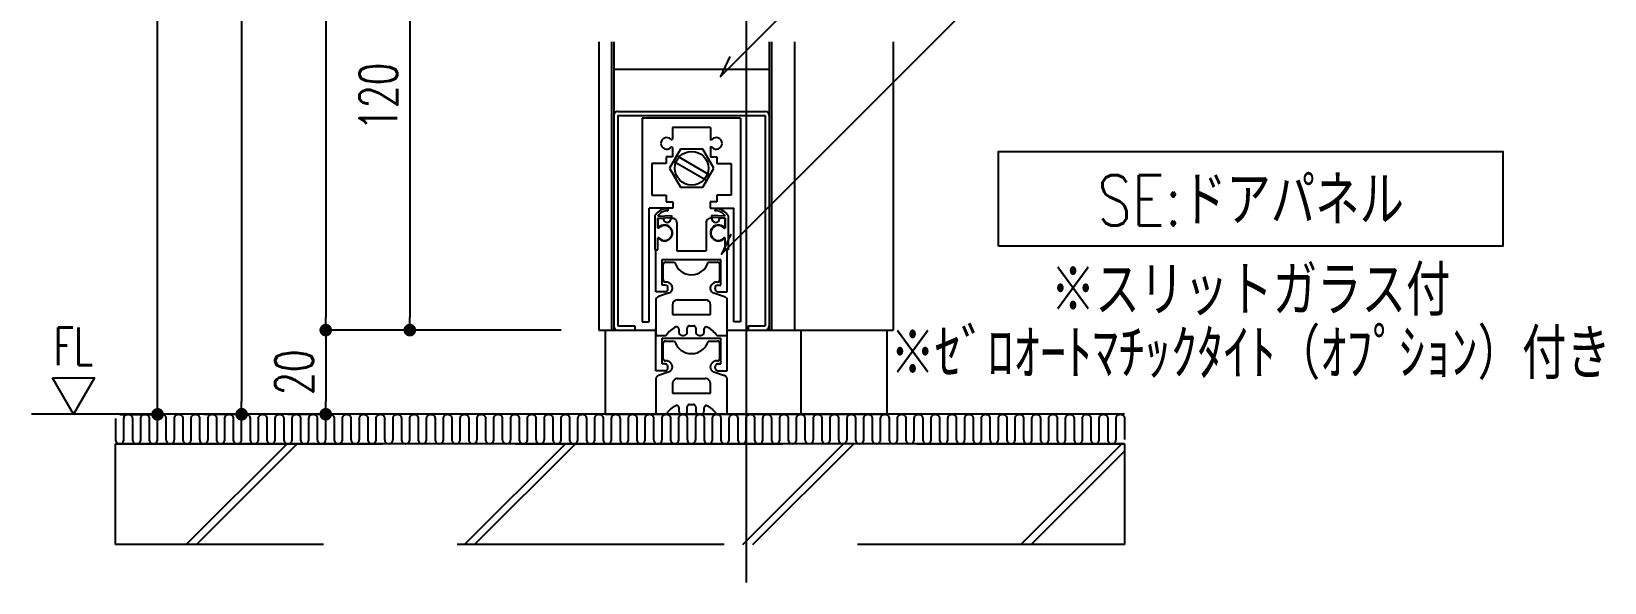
# Model space of a CAD drawing. Extents: x 21 to 47673, y 9 to 26406.
# Drawn here: x 21308.1 to 21682.3, y 19133.6 to 19264.6 of the extents above; entities that cross this region are included whole.
import ezdxf
from ezdxf.enums import TextEntityAlignment as Align

# ---------------------------------------------------------------- set-up
doc = ezdxf.new("R2010")
doc.units = 0
doc.header["$LTSCALE"] = 10
doc.header["$PDMODE"] = 35
doc.header["$PDSIZE"] = 5
doc.linetypes.add('HIDDEN', pattern=[9.525, 6.35, -3.175])
for name, color, linetype in [('_別途', 6, 'Continuous'), ('_基準', 1, 'Continuous'), ('_文字', 3, 'Continuous'), ('_製品', 4, 'Continuous'), ('_製品寸法', 9, 'Continuous'), ('_製品点線', 6, 'Continuous')]:
    doc.layers.add(name, color=color, linetype=linetype)
doc.styles.add('OKAMURA', font='simplex8.shx', dxfattribs={"width": 0.7, "bigfont": 'BIGFONT.shx'})
doc.dimstyles.new('OKAMURA-003', dxfattribs={"dimscale": 3, "dimtxt": 3, "dimasz": 1, "dimexe": 0, "dimexo": 3, "dimgap": 1, "dimtad": 1, "dimdec": 3, "dimdsep": 46, "dimtxsty": 'OKAMURA', "dimblk1": 'DOT', "dimblk2": 'DOT', "dimsah": 1, "dimcen": 0, "dimclrd": 9, "dimclre": 9, "dimclrt": 3, "dimadec": 0, "dimazin": 0, "dimtfac": 1, "dimtdec": 3, "dimtix": 1, "dimtmove": 2, "dimatfit": 3, "dimldrblk": 'NONE', "dimfxl": 0, "dimtolj": 1, "dimarcsym": 0})

# ---------------------------------------------------------------- blocks, each defined once
blk = doc.blocks.new('_DOT')
at = {"color": 0, "linetype": 'ByBlock'}
blk.add_line((-0.5, 0), (-1, 0), dxfattribs=at)
at = {"color": 0, "linetype": 'ByBlock', "const_width": 0.5}
blk.add_lwpolyline([(-0.25, 0, 1), (0.25, 0, 1)], format="xyb", close=True, dxfattribs=at)
blk = doc.blocks.new('*D1487')
at = {"layer": '_製品寸法', "color": 9, "lineweight": -2, "transparency": 16777216}
for p, q in [((-44, 380), (-120, 380)), ((-120, 377), (-120, 3)), ((-129, 0), (-120, 0))]:
    blk.add_line(p, q, dxfattribs=at)
at = {"layer": 'Defpoints', "color": 0, "transparency": 16777216}
for p in [(-35, 380), (-120, 0), (-120, 0)]:
    blk.add_point(p, dxfattribs=at)
at = {"layer": '_製品寸法', "color": 9, "lineweight": -2, "transparency": 16777216, "xscale": 3, "yscale": 3, "zscale": 3}
for p, rotation in [((-120, 380), 90), ((-120, 0), 270)]:
    blk.add_blockref('_DOT', p, dxfattribs=dict(at, rotation=rotation))
at = {"layer": '_製品寸法', "color": 3, "transparency": 16777216, "insert": (-127.5, 190), "char_height": 9, "attachment_point": 5, "rotation": 90, "style": 'OKAMURA'}
blk.add_mtext('\\A1;RH=2100', dxfattribs=at)
blk = doc.blocks.new('_None')
blk = doc.blocks.new('*D1488')
at = {"layer": '_製品寸法', "color": 9, "lineweight": -2, "transparency": 16777216}
for p, q in [((-41, 340), (-100, 340)), ((-100, 337), (-100, 23)), ((-44, 20), (-100, 20))]:
    blk.add_line(p, q, dxfattribs=at)
at = {"layer": 'Defpoints', "color": 0, "transparency": 16777216}
for p in [(-32, 340), (-100, 20), (-35, 20)]:
    blk.add_point(p, dxfattribs=at)
at = {"layer": '_製品寸法', "color": 9, "lineweight": -2, "transparency": 16777216, "xscale": 3, "yscale": 3, "zscale": 3}
for p, rotation in [((-100, 340), 90), ((-100, 20), 270)]:
    blk.add_blockref('_DOT', p, dxfattribs=dict(at, rotation=rotation))
at = {"layer": '_製品寸法', "color": 3, "transparency": 16777216, "insert": (-107.5, 180), "char_height": 9, "attachment_point": 5, "rotation": 90, "style": 'OKAMURA'}
blk.add_mtext('\\A1;DH=2040', dxfattribs=at)
blk = doc.blocks.new('*D1489')
at = {"layer": '_製品寸法', "color": 9, "lineweight": -2, "transparency": 16777216}
for p, q in [((-44, 20), (-100, 20)), ((-100, 17), (-100, 3)), ((-109, 0), (-100, 0))]:
    blk.add_line(p, q, dxfattribs=at)
at = {"layer": 'Defpoints', "color": 0, "transparency": 16777216}
for p in [(-35, 20), (-100, 0), (-100, 0)]:
    blk.add_point(p, dxfattribs=at)
at = {"layer": '_製品寸法', "color": 9, "lineweight": -2, "transparency": 16777216, "xscale": 3, "yscale": 3, "zscale": 3}
for p, rotation in [((-100, 20), 90), ((-100, 0), 270)]:
    blk.add_blockref('_DOT', p, dxfattribs=dict(at, rotation=rotation))
at = {"layer": '_製品寸法', "color": 3, "transparency": 16777216, "insert": (-107.5, 10), "char_height": 9, "attachment_point": 5, "rotation": 90, "style": 'OKAMURA'}
blk.add_mtext('\\A1;20', dxfattribs=at)
blk = doc.blocks.new('*D1495')
at = {"layer": '_製品寸法', "color": 9, "lineweight": -2, "transparency": 16777216}
for p, q in [((-149, 650), (-140, 650)), ((-140, 2.98), (-140, 647)), ((-149, -0.02), (-140, -0.02))]:
    blk.add_line(p, q, dxfattribs=at)
at = {"layer": 'Defpoints', "color": 0, "transparency": 16777216}
for p in [(-140, 650), (-140, 650), (-140, -0.02)]:
    blk.add_point(p, dxfattribs=at)
at = {"layer": '_製品寸法', "color": 9, "lineweight": -2, "transparency": 16777216, "xscale": 3, "yscale": 3, "zscale": 3}
for p, rotation in [((-140, 650), 90), ((-140, -0.02), 270)]:
    blk.add_blockref('_DOT', p, dxfattribs=dict(at, rotation=rotation))
at = {"layer": '_製品寸法', "color": 3, "transparency": 16777216, "insert": (-147.5, 324.99), "char_height": 9, "attachment_point": 5, "rotation": 90, "style": 'OKAMURA'}
blk.add_mtext('\\A1;CH=2500～3000', dxfattribs=at)
blk = doc.blocks.new('*D1498')
at = {"layer": '_製品寸法', "color": 9, "lineweight": -2, "transparency": 16777216}
for p, q in [((-42.5, 131), (-80, 131)), ((-80, 128), (-80, 23)), ((-44, 20), (-80, 20))]:
    blk.add_line(p, q, dxfattribs=at)
at = {"layer": 'Defpoints', "color": 0, "transparency": 16777216}
for p in [(-33.5, 131), (-80, 20), (-35, 20)]:
    blk.add_point(p, dxfattribs=at)
at = {"layer": '_製品寸法', "color": 9, "lineweight": -2, "transparency": 16777216, "xscale": 3, "yscale": 3, "zscale": 3}
for p, rotation in [((-80, 131), 90), ((-80, 20), 270)]:
    blk.add_blockref('_DOT', p, dxfattribs=dict(at, rotation=rotation))
at = {"layer": '_製品寸法', "color": 3, "transparency": 16777216, "insert": (-87.5, 75.5), "char_height": 9, "attachment_point": 5, "rotation": 90, "style": 'OKAMURA'}
blk.add_mtext('\\A1;120', dxfattribs=at)
blk = doc.blocks.new('P15SE縦4')
at = {"layer": '_製品'}
for p, q in [((-35, 88.5), (-35, 20)), ((-32, 88.5), (-32, 20)), ((-31.5, 88.5), (-31.5, 20)), ((5.5, 88.5), (5.5, 20)), ((6, 88.5), (6, 20)), ((11.5, 88.5), (11.5, 20)), ((35, 88.5), (35, 20)), ((5.5, 82), (-31.5, 82)), ((-30.5, 72), (4.5, 72)), ((-30.5, 71), (-30.5, 21)), ((-30.5, 71), (4.5, 71)), ((-1.3, 70.4), (-24.7, 70.4)), ((-24.7, 70.4), (-24.7, 22)), ((-17.5, 68.2), (-17.5, 65.4)), ((-8.5, 68.2), (-17.5, 68.2)), ((-8.5, 68.2), (-8.5, 65.4)), ((-1.3, 70.4), (-1.3, 22)), ((4.5, 71), (4.5, 21)), ((-17.5, 61.2), (-19, 61.2)), ((-19, 61.2), (-19, 59.6)), ((-15.58, 63.05), (-18.2, 58.5)), ((-17.5, 63.4), (-17.5, 61.2)), ((-9.39, 55.58), (-17.26, 60.12)), ((-8.64, 56.88), (-16.51, 61.42)), ((-10.33, 63.05), (-15.58, 63.05)), ((-7.7, 58.5), (-10.33, 63.05)), ((-8.5, 63.4), (-8.5, 61.2)), ((-8.5, 61.2), (-7, 61.2)), ((-7, 61.2), (-7, 59.6)), ((-22.45, 59.6), (-22.45, 52.05)), ((-19, 59.6), (-22.45, 59.6)), ((-18.2, 58.5), (-15.58, 53.95)), ((-10.33, 53.95), (-7.7, 58.5)), ((-7, 59.6), (-3.55, 59.6)), ((-3.55, 59.6), (-3.55, 52.05)), ((-15.58, 53.95), (-10.33, 53.95)), ((-23.1, 22), (-23.1, 49)), ((-17.45, 49), (-23.1, 49)), ((-22.45, 52.05), (-19, 52.05)), ((-18.64, 48.85), (-19.2, 48.83)), ((-19, 52.05), (-19, 50.5)), ((-19, 50.5), (-17.45, 50.5)), ((-18.64, 48.85), (-18.59, 48.35)), ((-17.45, 50.5), (-17.45, 49)), ((-7, 50.5), (-8.55, 50.5)), ((-8.55, 50.5), (-8.55, 49)), ((-8.55, 49), (-2.9, 49)), ((-7.36, 48.85), (-7.41, 48.35)), ((-7.36, 48.85), (-6.8, 48.83)), ((-7, 52.05), (-7, 50.5)), ((-3.55, 52.05), (-7, 52.05)), ((-2.9, 22), (-2.9, 49)), ((-21.7, 47.16), (-21.7, 39.1)), ((-21, 47.1), (-17.79, 47.26)), ((-21, 46.6), (-17.79, 46.76)), ((-21, 46.6), (-19.64, 46.6)), ((-21, 44.35), (-21, 46.6)), ((-21, 46.6), (-21, 44.25)), ((-17.87, 46.6), (-17.5, 46.6)), ((-17.79, 47.26), (-17.79, 46.76)), ((-16.5, 45.6), (-16.5, 38.85)), ((-9.5, 45.6), (-9.5, 38.85)), ((-8.13, 46.6), (-8.5, 46.6)), ((-5, 47.1), (-8.21, 47.26)), ((-8.21, 47.26), (-8.21, 46.76)), ((-5, 46.6), (-8.21, 46.76)), ((-5, 46.6), (-6.36, 46.6)), ((-5, 44.35), (-5, 46.6)), ((-5, 46.6), (-5, 44.25)), ((-4.3, 47.16), (-4.3, 39.1)), ((-20.94, 44.35), (-21, 44.35)), ((-20.94, 44.25), (-21, 44.25)), ((-21, 39.1), (-21, 41.95)), ((-21, 39.1), (-21, 41.95)), ((-20.94, 41.95), (-21, 41.95)), ((-21, 39.1), (-21, 41.85)), ((-20.94, 41.85), (-21, 41.85)), ((-5.06, 44.35), (-5, 44.35)), ((-5.06, 44.25), (-5, 44.25)), ((-5.06, 41.95), (-5, 41.95)), ((-5.06, 41.85), (-5, 41.85)), ((-5, 39.1), (-5, 41.95)), ((-5, 39.1), (-5, 41.95)), ((-5, 39.1), (-5, 41.85)), ((-21.7, 39.1), (-21, 39.1)), ((-21.5, 29.1), (-21.5, 39.1)), ((-21.5, 39.1), (-21, 39.1)), ((-16.5, 38.85), (-9.5, 38.85)), ((-4.5, 39.1), (-5, 39.1)), ((-4.3, 39.1), (-5, 39.1)), ((-4.5, 29.1), (-4.5, 39.1)), ((-19.95, 30.7), (-19.95, 36.8)), ((-19.95, 36.8), (-6.05, 36.8)), ((-19.7, 31.93), (-19.7, 35.65)), ((-19.2, 36.15), (-17, 36.15)), ((-9, 36.15), (-6.8, 36.15)), ((-6.3, 35.65), (-6.3, 31.94)), ((-6.05, 30.7), (-6.05, 36.8)), ((-19.3, 30.7), (-19.95, 30.7)), ((-18.6, 29.8), (-18.6, 30)), ((-17.75, 30.67), (-17.7, 30.57)), ((-8.26, 30.73), (-8.34, 30.61)), ((-7.4, 29.8), (-7.4, 30)), ((-6.8, 31.44), (-7, 31.44)), ((-6.7, 30.7), (-6.05, 30.7)), ((-19.3, 29.1), (-21.5, 29.1)), ((-21.5, 27.03), (-21.5, 18.74)), ((-18.34, 28.86), (-20.83, 27.98)), ((-16.3, 27.24), (-9.7, 27.24)), ((-7.72, 28.84), (-5.18, 27.97)), ((-6.7, 29.1), (-4.5, 29.1)), ((-4.5, 18.74), (-4.5, 27.02)), ((-17.5, 26.04), (-17.5, 23.74)), ((-17.5, 23.74), (-8.5, 23.74)), ((-8.5, 23.74), (-8.5, 26.04)), ((-35, 20), (-21.5, 20)), ((-33.5, 20), (-33.5, 0)), ((-30.5, 21), (-26.5, 21)), ((-26.5, 21), (-26.5, 20)), ((-24.7, 22), (-23.1, 22)), ((-21.49, 18.74), (-21.5, 18.75)), ((-21.5, 18.74), (-19, 18.74)), ((-16, 20.32), (-16, 19.54)), ((-15.2, 18.74), (-14.8, 18.74)), ((-14, 19.54), (-14, 20.54)), ((-13.5, 21.04), (-12.5, 21.04)), ((-12, 20.54), (-12, 19.54)), ((-11.2, 18.74), (-10.8, 18.74)), ((-10, 19.54), (-10, 20.29)), ((-7, 18.74), (-4.5, 18.74)), ((-4.56, 18.74), (-4.5, 18.8)), ((-4.5, 20), (35, 20)), ((-1.3, 22), (-2.9, 22)), ((0.5, 21), (4.5, 21)), ((0.5, 21), (0.5, 20)), ((13, 20), (13, 0)), ((33.5, 20), (33.5, 0)), ((-33.5, 0), (33.5, 0))]:
    blk.add_line(p, q, dxfattribs=at)
blk.add_circle((-12.95, 58.5), 4, dxfattribs=at)
for centre, radius, start, end in [((-30.5, 71), 1, 90, 180.003), ((4.5, 71), 1, 0, 89.997), ((-18.88, 64.35), 1.42, 46.641, 177.9718), ((-18.88, 64.45), 1.42, 182.0282, 313.359), ((-17.66, 65.53), 0.281, 211.4893, 270.4584), ((-17.67, 65.42), 0.166, 272.0636, 354.4341), ((-8.33, 65.42), 0.166, 185.5659, 267.9364), ((-8.34, 65.53), 0.281, 269.5416, 328.5107), ((-7.12, 64.35), 1.42, 2.0282, 133.359), ((-7.12, 64.45), 1.42, 226.641, 357.9718), ((-17.66, 63.27), 0.281, 89.5416, 148.5107), ((-17.67, 63.38), 0.166, 5.5659, 87.9364), ((-8.33, 63.38), 0.166, 92.0636, 174.4341), ((-8.34, 63.27), 0.281, 31.4893, 90.4584), ((-18.99, 45.8), 3.03, 94.119, 153.4342), ((-7.01, 45.8), 3.03, 26.5658, 85.881), ((-18.78, 45.77), 2.59, 85.8371, 149.0225), ((-19.39, 43.1), 1.89, 225.073, 134.927), ((-18.76, 46.49), 0.892, 173.0484, 6.9516), ((-17.5, 45.6), 1, 0, 90), ((-8.5, 45.6), 1, 90, 180), ((-6.61, 43.1), 1.89, 45.073, 314.927), ((-7.24, 46.49), 0.892, 173.0484, 6.9516), ((-7.22, 45.77), 2.59, 30.9775, 94.1629), ((-20.94, 44.65), 0.3, 270, 315.6277), ((-20.94, 44.65), 0.4, 270, 315.6277), ((-20.94, 41.55), 0.4, 44.3723, 90), ((-20.94, 41.55), 0.3, 44.3723, 90), ((-19.39, 43.1), 1.79, 225.073, 134.927), ((-6.61, 43.1), 1.79, 45.073, 314.927), ((-5.06, 44.65), 0.4, 224.3723, 270), ((-5.06, 41.55), 0.4, 90, 135.6277), ((-5.06, 44.65), 0.3, 224.3723, 270), ((-5.06, 41.55), 0.3, 90, 135.6277), ((-19.2, 35.65), 0.5, 90, 180), ((-13, 37.32), 4.17, 196.2602, 343.7398), ((-6.8, 35.65), 0.5, 0, 90), ((-19.2, 31.93), 0.5, 180, 273.9426), ((-19.3, 30), 0.7, 0, 90), ((-19.06, 29.94), 1.5, 29.2653, 93.9426), ((-18.74, 29.99), 1.2, 289.4711, 29.2653), ((-7.33, 29.97), 1.2, 147.3632, 251.1773), ((-7, 29.94), 1.5, 90, 147.3632), ((-6.7, 30), 0.7, 90, 180), ((-6.8, 31.94), 0.5, 270, 0), ((-20.5, 27.03), 1, 109.4711, 180), ((-19.3, 29.8), 0.7, 270, 0), ((-16.3, 26.04), 1.2, 90, 180), ((-9.7, 26.04), 1.2, 0, 90), ((-6.7, 29.8), 0.7, 180, 270), ((-5.5, 27.02), 1, 0, 71.1773), ((-30.5, 21), 1, 180, 270.003), ((-14.54, 16.03), 5.22, 114.5367, 148.7119), ((-16.5, 20.32), 0.5, 0, 114.5367), ((-15.2, 19.54), 0.8, 180, 270), ((-14.8, 19.54), 0.8, 270, 0), ((-13.5, 20.54), 0.5, 90, 180), ((-12.5, 20.54), 0.5, 0, 90), ((-11.2, 19.54), 0.8, 180, 270), ((-10.8, 19.54), 0.8, 270, 0), ((-9.5, 20.29), 0.5, 63.2298, 180), ((-12.01, 15.32), 6.07, 34.3687, 63.2298), ((4.5, 21), 1, 270, 359.997)]:
    blk.add_arc(centre, radius, start, end, dxfattribs=at)
at = {"layer": '_製品点線', "linetype": 'HIDDEN'}
for p, q in [((-21.5, 10.36), (-21.5, 20.36)), ((-4.5, 10.36), (-4.5, 20.36)), ((-19.95, 11.96), (-19.95, 18.06)), ((-19.95, 18.06), (-6.05, 18.06)), ((-19.7, 13.19), (-19.7, 16.91)), ((-19.2, 17.41), (-17, 17.41)), ((-9, 17.41), (-6.8, 17.41)), ((-6.3, 16.91), (-6.3, 13.2)), ((-6.05, 11.96), (-6.05, 18.06)), ((-19.3, 11.96), (-19.95, 11.96)), ((-18.6, 11.06), (-18.6, 11.26)), ((-17.75, 11.93), (-17.7, 11.83)), ((-8.26, 11.99), (-8.34, 11.87)), ((-7.4, 11.06), (-7.4, 11.26)), ((-6.8, 12.7), (-7, 12.7)), ((-6.7, 11.96), (-6.05, 11.96)), ((-19.3, 10.36), (-21.5, 10.36)), ((-21.5, 8.29), (-21.5, 0)), ((-18.34, 10.12), (-20.83, 9.24)), ((-16.3, 8.5), (-9.7, 8.5)), ((-7.72, 10.1), (-5.18, 9.23)), ((-6.7, 10.36), (-4.5, 10.36)), ((-4.5, 0), (-4.5, 8.28)), ((-17.5, 7.3), (-17.5, 5)), ((-17.5, 5), (-8.5, 5)), ((-8.5, 5), (-8.5, 7.3)), ((-21.49, 0), (-21.5, 0.01)), ((-21.5, 0), (-19, 0)), ((-16, 1.58), (-16, 0.8)), ((-15.2, 0), (-14.8, 0)), ((-14, 0.8), (-14, 1.8)), ((-13.5, 2.3), (-12.5, 2.3)), ((-12, 1.8), (-12, 0.8)), ((-11.2, 0), (-10.8, 0)), ((-10, 0.8), (-10, 1.55)), ((-7, 0), (-4.5, 0)), ((-4.56, 0), (-4.5, 0.06))]:
    blk.add_line(p, q, dxfattribs=at)
for centre, radius, start, end in [((-19.2, 16.91), 0.5, 90, 180), ((-13, 18.58), 4.17, 196.2602, 343.7398), ((-6.8, 16.91), 0.5, 0, 90), ((-19.2, 13.19), 0.5, 180, 273.9426), ((-19.3, 11.26), 0.7, 0, 90), ((-19.06, 11.2), 1.5, 29.2653, 93.9426), ((-18.74, 11.25), 1.2, 289.4711, 29.2653), ((-7.33, 11.23), 1.2, 147.3632, 251.1773), ((-7, 11.2), 1.5, 90, 147.3632), ((-6.7, 11.26), 0.7, 90, 180), ((-6.8, 13.2), 0.5, 270, 0), ((-20.5, 8.29), 1, 109.4711, 180), ((-19.3, 11.06), 0.7, 270, 0), ((-16.3, 7.3), 1.2, 90, 180), ((-9.7, 7.3), 1.2, 0, 90), ((-6.7, 11.06), 0.7, 180, 270), ((-5.5, 8.28), 1, 0, 71.1773), ((-14.54, -2.71), 5.22, 114.5367, 148.7119), ((-16.5, 1.58), 0.5, 0, 114.5367), ((-15.2, 0.8), 0.8, 180, 270), ((-14.8, 0.8), 0.8, 270, 0), ((-13.5, 1.8), 0.5, 90, 180), ((-12.5, 1.8), 0.5, 0, 90), ((-11.2, 0.8), 0.8, 180, 270), ((-10.8, 0.8), 0.8, 270, 0), ((-9.5, 1.55), 0.5, 63.2298, 180), ((-12.01, -3.42), 6.07, 34.3687, 63.2298)]:
    blk.add_arc(centre, radius, start, end, dxfattribs=at)
blk = doc.blocks.new('床仕上ｶｰﾍﾟｯﾄ')
at = {"linetype": 'ByBlock', "lineweight": -2}
h = blk.add_hatch(dxfattribs=at)
h.set_pattern_fill('JIS_LC_8', color=0, scale=6, style=0)
h.set_pattern_definition([(45, (-398.12, -548.723), (-33.0926, 33.0926), []), (45, (-395.72, -548.723), (-33.0926, 33.0926), [])])
h.paths.add_polyline_path([(-150, -7), (90, -7), (90, -31), (-150, -31)])
at = {"color": 0, "linetype": 'ByBlock', "lineweight": -2}
for p, q in [((90, 0), (-170, 0)), ((90, -7), (-150, -7))]:
    blk.add_line(p, q, dxfattribs=at)
blk.add_lwpolyline([(-150, -1), (-150, -6, 0.414214), (-149, -7, 0.414214), (-148, -6), (-148, -1, -0.414214), (-147, 0, -0.414214), (-146, -1), (-146, -6, 0.414214), (-145, -7, 0.414214), (-144, -6), (-144, -1, -0.414214), (-143, 0, -0.414214), (-142, -1), (-142, -6, 0.414214), (-141, -7, 0.414214), (-140, -6), (-140, -1, -0.414214), (-139, 0, -0.414214), (-138, -1), (-138, -6, 0.414214), (-137, -7, 0.414214), (-136, -6), (-136, -1, -0.414214), (-135, 0, -0.414214), (-134, -1), (-134, -6, 0.414214), (-133, -7, 0.414214), (-132, -6), (-132, -1, -0.414214), (-131, 0, -0.414214), (-130, -1), (-130, -6, 0.414214), (-129, -7, 0.414214), (-128, -6), (-128, -1, -0.414214), (-127, 0, -0.414214), (-126, -1), (-126, -6, 0.414214), (-125, -7, 0.414214), (-124, -6), (-124, -1, -0.414214), (-123, 0, -0.414214), (-122, -1), (-122, -6, 0.414214), (-121, -7, 0.414214), (-120, -6), (-120, -1, -0.414214), (-119, 0, -0.414214), (-118, -1), (-118, -6, 0.414214), (-117, -7, 0.414214), (-116, -6), (-116, -1, -0.414214), (-115, 0, -0.414214), (-114, -1), (-114, -6, 0.414214), (-113, -7, 0.414214), (-112, -6), (-112, -1, -0.414214), (-111, 0, -0.414214), (-110, -1), (-110, -6, 0.414214), (-109, -7, 0.414214), (-108, -6), (-108, -1, -0.414214), (-107, 0, -0.414214), (-106, -1), (-106, -6, 0.414214), (-105, -7, 0.414214), (-104, -6), (-104, -1, -0.414214), (-103, 0, -0.414214), (-102, -1), (-102, -6, 0.414214), (-101, -7, 0.414214), (-100, -6), (-100, -1, -0.414214), (-99, 0, -0.414214), (-98, -1), (-98, -6, 0.414214), (-97, -7, 0.414214), (-96, -6), (-96, -1, -0.414214), (-95, 0, -0.414214), (-94, -1), (-94, -6, 0.414214), (-93, -7, 0.414214), (-92, -6), (-92, -1, -0.414214), (-91, 0, -0.414214), (-90, -1), (-90, -6, 0.414214), (-89, -7, 0.414214), (-88, -6), (-88, -1, -0.414214), (-87, 0, -0.414214), (-86, -1), (-86, -6, 0.414214), (-85, -7, 0.414214), (-84, -6), (-84, -1, -0.414214), (-83, 0, -0.414214), (-82, -1), (-82, -6, 0.414214), (-81, -7, 0.414214), (-80, -6), (-80, -1, -0.414214), (-79, 0, -0.414214), (-78, -1), (-78, -6, 0.414214), (-77, -7, 0.414214), (-76, -6), (-76, -1, -0.414214), (-75, 0, -0.414214), (-74, -1), (-74, -6, 0.414214), (-73, -7, 0.414214), (-72, -6), (-72, -1, -0.414214), (-71, 0, -0.414214), (-70, -1), (-70, -6, 0.414214), (-69, -7, 0.414214), (-68, -6), (-68, -1, -0.414214), (-67, 0, -0.414214), (-66, -1), (-66, -6, 0.414214), (-65, -7, 0.414214), (-64, -6), (-64, -1, -0.414214), (-63, 0, -0.414214), (-62, -1), (-62, -6, 0.414214), (-61, -7, 0.414214), (-60, -6), (-60, -1, -0.414214), (-59, 0, -0.414214), (-58, -1), (-58, -6, 0.414214), (-57, -7, 0.414214), (-56, -6), (-56, -1, -0.414214), (-55, 0, -0.414214), (-54, -1), (-54, -6, 0.414214), (-53, -7, 0.414214), (-52, -6), (-52, -1, -0.414214), (-51, 0, -0.414214), (-50, -1), (-50, -6, 0.414214), (-49, -7, 0.414214), (-48, -6), (-48, -1, -0.414214), (-47, 0, -0.414214), (-46, -1), (-46, -6, 0.414214), (-45, -7, 0.414214), (-44, -6), (-44, -1, -0.414214), (-43, 0, -0.414214), (-42, -1), (-42, -6, 0.414214), (-41, -7, 0.414214), (-40, -6), (-40, -1, -0.414214), (-39, 0, -0.414214), (-38, -1), (-38, -6, 0.414214), (-37, -7, 0.414214), (-36, -6), (-36, -1, -0.414214), (-35, 0, -0.414214), (-34, -1), (-34, -6, 0.414214), (-33, -7, 0.414214), (-32, -6), (-32, -1, -0.414214), (-31, 0, -0.414214), (-30, -1), (-30, -6, 0.414214), (-29, -7, 0.414214), (-28, -6), (-28, -1, -0.414214), (-27, 0, -0.414214), (-26, -1), (-26, -6, 0.414214), (-25, -7, 0.414214), (-24, -6), (-24, -1, -0.414214), (-23, 0, -0.414214), (-22, -1), (-22, -6, 0.414214), (-21, -7, 0.414214), (-20, -6), (-20, -1, -0.414214), (-19, 0, -0.414214), (-18, -1), (-18, -6, 0.414214), (-17, -7, 0.414214), (-16, -6), (-16, -1, -0.414214), (-15, 0, -0.414214), (-14, -1), (-14, -6, 0.414214), (-13, -7, 0.414214), (-12, -6), (-12, -1, -0.414214), (-11, 0, -0.414214), (-10, -1), (-10, -6, 0.414214), (-9, -7, 0.414214), (-8, -6), (-8, -1, -0.414214), (-7, 0, -0.414214), (-6, -1), (-6, -6, 0.414214), (-5, -7, 0.414214), (-4, -6), (-4, -1, -0.414214), (-3, 0, -0.414214), (-2, -1), (-2, -6, 0.414214), (-1, -7, 0.414214), (0, -6), (0, -1, -0.414214), (1, 0, -0.414214), (2, -1), (2, -6, 0.414214), (3, -7, 0.414214), (4, -6), (4, -1, -0.414214), (5, 0, -0.414214), (6, -1), (6, -6, 0.414214), (7, -7, 0.414214), (8, -6), (8, -1, -0.414214), (9, 0, -0.414214), (10, -1), (10, -6, 0.414214), (11, -7, 0.414214), (12, -6), (12, -1, -0.414214), (13, 0, -0.414214), (14, -1), (14, -6, 0.414214), (15, -7, 0.414214), (16, -6), (16, -1, -0.414214), (17, 0, -0.414214), (18, -1), (18, -6, 0.414214), (19, -7, 0.414214), (20, -6), (20, -1, -0.414214), (21, 0, -0.414214), (22, -1), (22, -6, 0.414214), (23, -7, 0.414214), (24, -6), (24, -1, -0.414214), (25, 0, -0.414214), (26, -1), (26, -6, 0.414214), (27, -7, 0.414214), (28, -6), (28, -1, -0.414214), (29, 0, -0.414214), (30, -1), (30, -6, 0.414214), (31, -7, 0.414214), (32, -6), (32, -1, -0.414214), (33, 0, -0.414214), (34, -1), (34, -6, 0.414214), (35, -7, 0.414214), (36, -6), (36, -1, -0.414214), (37, 0, -0.414214), (38, -1), (38, -6, 0.414214), (39, -7, 0.414214), (40, -6), (40, -1, -0.414214), (41, 0, -0.414214), (42, -1), (42, -6, 0.414214), (43, -7, 0.414214), (44, -6), (44, -1, -0.414214), (45, 0, -0.414214), (46, -1), (46, -6, 0.414214), (47, -7, 0.414214), (48, -6), (48, -1, -0.414214), (49, 0, -0.414214), (50, -1), (50, -6, 0.414214), (51, -7, 0.414214), (52, -6), (52, -1, -0.414214), (53, 0, -0.414214), (54, -1), (54, -6, 0.414214), (55, -7, 0.414214), (56, -6), (56, -1, -0.414214), (57, 0, -0.414214), (58, -1), (58, -6, 0.414214), (59, -7, 0.414214), (60, -6), (60, -1, -0.414214), (61, 0, -0.414214), (62, -1), (62, -6, 0.414214), (63, -7, 0.414214), (64, -6), (64, -1, -0.414214), (65, 0, -0.414214), (66, -1), (66, -6, 0.414214), (67, -7, 0.414214), (68, -6), (68, -1, -0.414214), (69, 0, -0.414214), (70, -1), (70, -6, 0.414214), (71, -7, 0.414214), (72, -6), (72, -1, -0.414214), (73, 0, -0.414214), (74, -1), (74, -6, 0.414214), (75, -7, 0.414214), (76, -6), (76, -1, -0.414214), (77, 0, -0.414214), (78, -1), (78, -6, 0.414214), (79, -7, 0.414214), (80, -6), (80, -1, -0.414214), (81, 0, -0.414214), (82, -1), (82, -6, 0.414214), (83, -7, 0.414214), (84, -6), (84, -1, -0.414214), (85, 0, -0.414214), (86, -1), (86, -6, 0.414214), (87, -7, 0.414214), (88, -6), (88, -1, -0.414214), (89, 0, -0.414214), (90, -1), (90, -6)], format="xyb", dxfattribs=at)
at = {"layer": 'Defpoints', "color": 135, "linetype": 'HIDDEN'}
blk.add_lwpolyline([(-150, -7), (90, -7), (90, -31), (-150, -31)], close=True, dxfattribs=at)
blk = doc.blocks.new('*U1484')
at = {"layer": '_基準'}
blk.add_line((0, 1347), (0, -40), dxfattribs=at)
at = {"layer": '_文字', "color": 9}
for points in [[(-3.8638, 85.0683), (-6.0934, 80.287), (51.2292, 137.6095), (126.1612, 137.6095)], [(-3.6644, 42.842), (-5.894, 38.0606), (66.7442, 110.6987), (158.7644, 110.6987)]]:
    blk.add_lwpolyline(points, dxfattribs=at)
for points in [[(60, 40), (60, 62.5), (180, 62.5), (180, 40)], [(-165, 8.6603), (-155, 8.6603), (-160, 0)]]:
    blk.add_lwpolyline(points, close=True, dxfattribs=at)
at = {"layer": '_別途'}
blk.add_blockref('床仕上ｶｰﾍﾟｯﾄ', (0, 0), dxfattribs=at)
at = {"layer": '_製品'}
blk.add_blockref('P15SE縦4', (0, 0), dxfattribs=at)
at = {"layer": '_文字', "style": 'OKAMURA'}
for s, height, width, p in [('SE:ドアパネル', 12, 0.8, (120, 51.25)), ('※スリットガラス付', 12, 0.8, (120, 30)), ('FL', 9, 0.7, (-160, 16.1603)), ('※ｾﾞﾛｵｰﾄﾏﾁｯｸﾀｲﾄ（ｵﾌﾟｼｮﾝ）付き', 12, 0.8, (120, 15))]:
    blk.add_text(s, height=height, dxfattribs=dict(at, width=width)).set_placement(p, align=Align.MIDDLE)
at = {"layer": '_製品寸法'}
for base, p1, p2, text, picture, middle in [((-140, 650), (-140, -0.0179), (-140, 650), 'CH=2500～3000', '*D1495', (-147.5, 324.991)), ((-120, 0), (-35, 380), (-120, 0), 'RH=2100', '*D1487', (-127.5, 190)), ((-100, 20), (-32, 340), (-35, 20), 'DH=2040', '*D1488', (-107.5, 180)), ((-80, 20), (-33.5, 131), (-35, 20), '120', '*D1498', (-87.5, 75.5))]:
    dim = blk.add_linear_dim(base=base, p1=p1, p2=p2, angle=90, text=text, dimstyle='OKAMURA-003', dxfattribs=at)
    dim.commit()
    dim.dimension.update_dxf_attribs({"geometry": picture, "text_midpoint": middle})
dim = blk.add_linear_dim(base=(-100, 0), p1=(-35, 20), p2=(-100, 0), angle=90, dimstyle='OKAMURA-003', dxfattribs=at)
dim.commit()
dim.dimension.update_dxf_attribs({"geometry": '*D1489', "text_midpoint": (-107.5, 10)})

msp = doc.modelspace()

# ---------------------------------------------------------------- block references
msp.add_blockref('*U1484', (21478.0929, 19173.5703))

doc.saveas('drawing.dxf')
